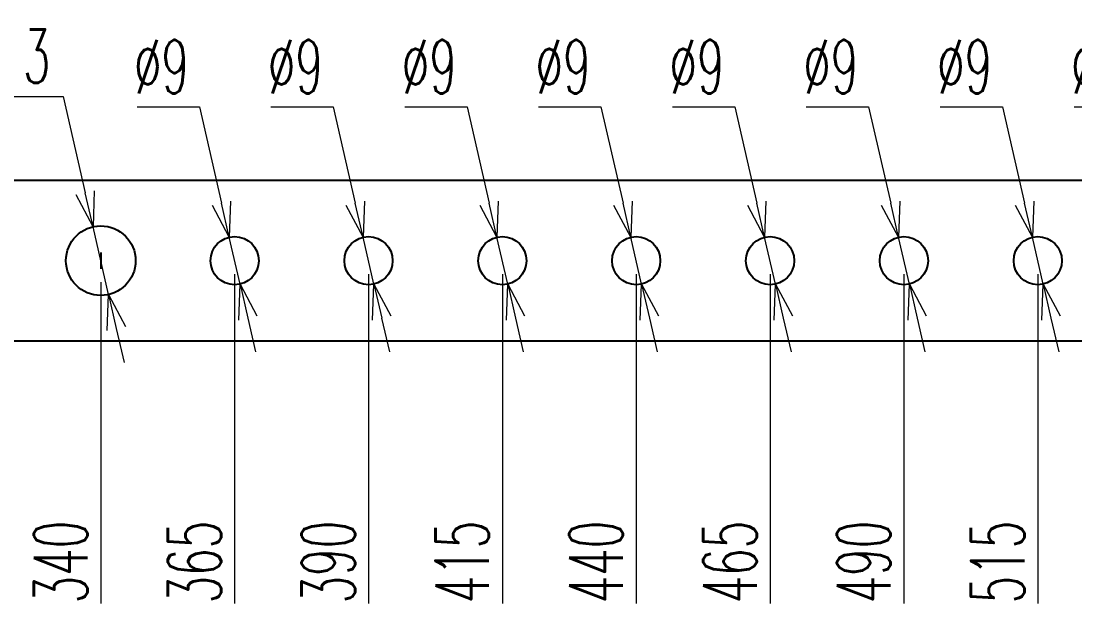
# Model space of a CAD drawing. Header units: millimetres. Extents: x 173893 to 258446, y -176540 to -123824.
# Drawn here: x 193071.8 to 193268.6, y -171179.3 to -171066.8 of the extents above; entities that cross this region are included whole.
import ezdxf

# ---------------------------------------------------------------- set-up
doc = ezdxf.new("R2010")
doc.units = ezdxf.units.MM
doc.header["$LTSCALE"] = 3
doc.linetypes.add('HIDDEN', pattern=[9.525, 6.35, -3.175])
doc.layers.add('@.DM. NÉT CHÍNH', color=7, linetype='Continuous')
doc.layers.add('@.HIDDEN', color=8, linetype='HIDDEN')
doc.styles.add('Ann_w01', font='romans.shx', dxfattribs={"width": 0.6, "bigfont": 'chineset.shx'})
doc.dimstyles.new('Dim 01_SC05', dxfattribs={"dimscale": 5, "dimtxt": 2, "dimasz": 1.3, "dimexe": 0.5, "dimexo": 0.5, "dimgap": 0.5, "dimtad": 1, "dimtoh": 1, "dimdec": 1, "dimzin": 12, "dimdsep": 46, "dimtxsty": 'Ann_w01', "dimblk": 'OPEN30', "dimcen": 1.5, "dimclrd": 6, "dimclre": 6, "dimclrt": 3, "dimadec": 1, "dimazin": 3, "dimtm": 1e-09, "dimtfac": 1, "dimtdec": 1, "dimtmove": 0, "dimatfit": 3, "dimldrblk": 'OPEN30', "dimfxl": 1, "dimtolj": 1, "dimlwd": 20, "dimlwe": 20, "dimarcsym": 0})

# ---------------------------------------------------------------- blocks, each defined once
blk = doc.blocks.new('*D963')
at = {"layer": '@.DM. NÉT CHÍNH', "color": 6, "linetype": 'Continuous', "lineweight": 20, "transparency": 16777216}
blk.add_line((193086.71, -171115.58), (193086.71, -171175.62), dxfattribs=at)
at = {"layer": 'Defpoints', "color": 0, "linetype": 'Continuous', "transparency": 16777216}
for p in [(192746.71, -171111.58), (193086.71, -171113.08), (193086.71, -171157.69)]:
    blk.add_point(p, dxfattribs=at)
at = {"layer": '@.DM. NÉT CHÍNH', "color": 3, "linetype": 'Continuous', "transparency": 16777216, "insert": (193079.21, -171167.9), "char_height": 10, "attachment_point": 5, "rotation": 90, "style": 'Ann_w01'}
blk.add_mtext('\\A1;340', dxfattribs=at)
blk = doc.blocks.new('_Open30')
at = {"color": 0, "linetype": 'ByBlock', "lineweight": -2}
for p, q in [((-1, 0.268), (0, 0)), ((0, 0), (-1, -0.268)), ((0, 0), (-1, 0))]:
    blk.add_line(p, q, dxfattribs=at)
blk = doc.blocks.new('*D964')
at = {"layer": '@.DM. NÉT CHÍNH', "color": 6, "linetype": 'Continuous', "lineweight": 20, "transparency": 16777216}
blk.add_line((193111.71, -171114.08), (193111.71, -171175.62), dxfattribs=at)
at = {"layer": 'Defpoints', "color": 0, "linetype": 'Continuous', "transparency": 16777216}
for p in [(192746.71, -171111.58), (193111.71, -171111.58), (193111.71, -171157.69)]:
    blk.add_point(p, dxfattribs=at)
at = {"layer": '@.DM. NÉT CHÍNH', "color": 3, "linetype": 'Continuous', "transparency": 16777216, "insert": (193104.21, -171167.9), "char_height": 10, "attachment_point": 5, "rotation": 90, "style": 'Ann_w01'}
blk.add_mtext('\\A1;365', dxfattribs=at)
blk = doc.blocks.new('*D965')
at = {"layer": '@.DM. NÉT CHÍNH', "color": 6, "linetype": 'Continuous', "lineweight": 20, "transparency": 16777216}
blk.add_line((193136.71, -171114.08), (193136.71, -171175.62), dxfattribs=at)
at = {"layer": 'Defpoints', "color": 0, "linetype": 'Continuous', "transparency": 16777216}
for p in [(192746.71, -171111.58), (193136.71, -171111.58), (193136.71, -171157.69)]:
    blk.add_point(p, dxfattribs=at)
at = {"layer": '@.DM. NÉT CHÍNH', "color": 3, "linetype": 'Continuous', "transparency": 16777216, "insert": (193129.21, -171167.9), "char_height": 10, "attachment_point": 5, "rotation": 90, "style": 'Ann_w01'}
blk.add_mtext('\\A1;390', dxfattribs=at)
blk = doc.blocks.new('*D966')
at = {"layer": '@.DM. NÉT CHÍNH', "color": 6, "linetype": 'Continuous', "lineweight": 20, "transparency": 16777216}
blk.add_line((193161.71, -171114.08), (193161.71, -171175.62), dxfattribs=at)
at = {"layer": 'Defpoints', "color": 0, "linetype": 'Continuous', "transparency": 16777216}
for p in [(192746.71, -171111.58), (193161.71, -171111.58), (193161.71, -171157.69)]:
    blk.add_point(p, dxfattribs=at)
at = {"layer": '@.DM. NÉT CHÍNH', "color": 3, "linetype": 'Continuous', "transparency": 16777216, "insert": (193154.21, -171167.9), "char_height": 10, "attachment_point": 5, "rotation": 90, "style": 'Ann_w01'}
blk.add_mtext('\\A1;415', dxfattribs=at)
blk = doc.blocks.new('*D967')
at = {"layer": '@.DM. NÉT CHÍNH', "color": 6, "linetype": 'Continuous', "lineweight": 20, "transparency": 16777216}
blk.add_line((193186.71, -171114.08), (193186.71, -171175.62), dxfattribs=at)
at = {"layer": 'Defpoints', "color": 0, "linetype": 'Continuous', "transparency": 16777216}
for p in [(192746.71, -171111.58), (193186.71, -171111.58), (193186.71, -171157.69)]:
    blk.add_point(p, dxfattribs=at)
at = {"layer": '@.DM. NÉT CHÍNH', "color": 3, "linetype": 'Continuous', "transparency": 16777216, "insert": (193179.21, -171167.9), "char_height": 10, "attachment_point": 5, "rotation": 90, "style": 'Ann_w01'}
blk.add_mtext('\\A1;440', dxfattribs=at)
blk = doc.blocks.new('*D968')
at = {"layer": '@.DM. NÉT CHÍNH', "color": 6, "linetype": 'Continuous', "lineweight": 20, "transparency": 16777216}
blk.add_line((193211.71, -171114.08), (193211.71, -171175.62), dxfattribs=at)
at = {"layer": 'Defpoints', "color": 0, "linetype": 'Continuous', "transparency": 16777216}
for p in [(192746.71, -171111.58), (193211.71, -171111.58), (193211.71, -171157.69)]:
    blk.add_point(p, dxfattribs=at)
at = {"layer": '@.DM. NÉT CHÍNH', "color": 3, "linetype": 'Continuous', "transparency": 16777216, "insert": (193204.21, -171167.9), "char_height": 10, "attachment_point": 5, "rotation": 90, "style": 'Ann_w01'}
blk.add_mtext('\\A1;465', dxfattribs=at)
blk = doc.blocks.new('*D969')
at = {"layer": '@.DM. NÉT CHÍNH', "color": 6, "linetype": 'Continuous', "lineweight": 20, "transparency": 16777216}
blk.add_line((193236.71, -171114.08), (193236.71, -171175.62), dxfattribs=at)
at = {"layer": 'Defpoints', "color": 0, "linetype": 'Continuous', "transparency": 16777216}
for p in [(192746.71, -171111.58), (193236.71, -171111.58), (193236.71, -171157.69)]:
    blk.add_point(p, dxfattribs=at)
at = {"layer": '@.DM. NÉT CHÍNH', "color": 3, "linetype": 'Continuous', "transparency": 16777216, "insert": (193229.21, -171167.9), "char_height": 10, "attachment_point": 5, "rotation": 90, "style": 'Ann_w01'}
blk.add_mtext('\\A1;490', dxfattribs=at)
blk = doc.blocks.new('*D970')
at = {"layer": '@.DM. NÉT CHÍNH', "color": 6, "linetype": 'Continuous', "lineweight": 20, "transparency": 16777216}
blk.add_line((193261.71, -171114.08), (193261.71, -171175.62), dxfattribs=at)
at = {"layer": 'Defpoints', "color": 0, "linetype": 'Continuous', "transparency": 16777216}
for p in [(192746.71, -171111.58), (193261.71, -171111.58), (193261.71, -171157.69)]:
    blk.add_point(p, dxfattribs=at)
at = {"layer": '@.DM. NÉT CHÍNH', "color": 3, "linetype": 'Continuous', "transparency": 16777216, "insert": (193254.21, -171167.9), "char_height": 10, "attachment_point": 5, "rotation": 90, "style": 'Ann_w01'}
blk.add_mtext('\\A1;515', dxfattribs=at)
blk = doc.blocks.new('*D971')
at = {"layer": '@.DM. NÉT CHÍNH', "color": 6, "linetype": 'Continuous', "lineweight": 20, "transparency": 16777216}
blk.add_line((193286.71, -171114.08), (193286.71, -171175.62), dxfattribs=at)
at = {"layer": 'Defpoints', "color": 0, "linetype": 'Continuous', "transparency": 16777216}
for p in [(192746.71, -171111.58), (193286.71, -171111.58), (193286.71, -171157.69)]:
    blk.add_point(p, dxfattribs=at)
at = {"layer": '@.DM. NÉT CHÍNH', "color": 3, "linetype": 'Continuous', "transparency": 16777216, "insert": (193279.21, -171167.9), "char_height": 10, "attachment_point": 5, "rotation": 90, "style": 'Ann_w01'}
blk.add_mtext('\\A1;540', dxfattribs=at)
blk = doc.blocks.new('*D972')
at = {"layer": '@.DM. NÉT CHÍNH', "color": 6, "linetype": 'Continuous', "lineweight": 20, "transparency": 16777216}
blk.add_line((193311.71, -171114.08), (193311.71, -171175.62), dxfattribs=at)
at = {"layer": 'Defpoints', "color": 0, "linetype": 'Continuous', "transparency": 16777216}
for p in [(192746.71, -171111.58), (193311.71, -171111.58), (193311.71, -171157.69)]:
    blk.add_point(p, dxfattribs=at)
at = {"layer": '@.DM. NÉT CHÍNH', "color": 3, "linetype": 'Continuous', "transparency": 16777216, "insert": (193304.21, -171167.9), "char_height": 10, "attachment_point": 5, "rotation": 90, "style": 'Ann_w01'}
blk.add_mtext('\\A1;565', dxfattribs=at)
blk = doc.blocks.new('*D973')
at = {"layer": '@.DM. NÉT CHÍNH', "color": 6, "linetype": 'Continuous', "lineweight": 20, "transparency": 16777216}
blk.add_line((193336.71, -171114.08), (193336.71, -171175.62), dxfattribs=at)
at = {"layer": 'Defpoints', "color": 0, "linetype": 'Continuous', "transparency": 16777216}
for p in [(192746.71, -171111.58), (193336.71, -171111.58), (193336.71, -171157.69)]:
    blk.add_point(p, dxfattribs=at)
at = {"layer": '@.DM. NÉT CHÍNH', "color": 3, "linetype": 'Continuous', "transparency": 16777216, "insert": (193329.21, -171167.9), "char_height": 10, "attachment_point": 5, "rotation": 90, "style": 'Ann_w01'}
blk.add_mtext('\\A1;590', dxfattribs=at)
blk = doc.blocks.new('*D974')
at = {"layer": '@.DM. NÉT CHÍNH', "color": 6, "linetype": 'Continuous', "lineweight": 20, "transparency": 16777216}
blk.add_line((193361.71, -171114.08), (193361.71, -171175.33), dxfattribs=at)
at = {"layer": 'Defpoints', "color": 0, "linetype": 'Continuous', "transparency": 16777216}
for p in [(192746.71, -171111.58), (193361.71, -171111.58), (193361.71, -171157.69)]:
    blk.add_point(p, dxfattribs=at)
at = {"layer": '@.DM. NÉT CHÍNH', "color": 3, "linetype": 'Continuous', "transparency": 16777216, "insert": (193354.21, -171167.76), "char_height": 10, "attachment_point": 5, "rotation": 90, "style": 'Ann_w01'}
blk.add_mtext('\\A1;615', dxfattribs=at)
blk = doc.blocks.new('*D975')
at = {"layer": '@.DM. NÉT CHÍNH', "color": 6, "linetype": 'Continuous', "lineweight": 20, "transparency": 16777216}
blk.add_line((193411.71, -171114.08), (193411.71, -171175.33), dxfattribs=at)
at = {"layer": 'Defpoints', "color": 0, "linetype": 'Continuous', "transparency": 16777216}
for p in [(192746.71, -171111.58), (193411.71, -171111.58), (193411.71, -171157.69)]:
    blk.add_point(p, dxfattribs=at)
at = {"layer": '@.DM. NÉT CHÍNH', "color": 3, "linetype": 'Continuous', "transparency": 16777216, "insert": (193404.21, -171167.76), "char_height": 10, "attachment_point": 5, "rotation": 90, "style": 'Ann_w01'}
blk.add_mtext('\\A1;665', dxfattribs=at)
blk = doc.blocks.new('*D976')
at = {"layer": '@.DM. NÉT CHÍNH', "color": 6, "linetype": 'Continuous', "lineweight": 20, "transparency": 16777216}
blk.add_line((193426.71, -171129.08), (193426.71, -171175.33), dxfattribs=at)
at = {"layer": 'Defpoints', "color": 0, "linetype": 'Continuous', "transparency": 16777216}
for p in [(192746.71, -171111.58), (193426.71, -171126.58), (193426.71, -171157.69)]:
    blk.add_point(p, dxfattribs=at)
at = {"layer": '@.DM. NÉT CHÍNH', "color": 3, "linetype": 'Continuous', "transparency": 16777216, "insert": (193419.21, -171167.76), "char_height": 10, "attachment_point": 5, "rotation": 90, "style": 'Ann_w01'}
blk.add_mtext('\\A1;680', dxfattribs=at)
blk = doc.blocks.new('*D1036')
at = {"layer": '@.DM. NÉT CHÍNH', "color": 6, "linetype": 'Continuous', "lineweight": 20, "transparency": 16777216}
for p, q in [((193268.48, -171082.83), (193280.12, -171082.83)), ((193280.12, -171082.83), (193284.25, -171100.86)), ((193287.72, -171115.97), (193285.7, -171107.2)), ((193289.17, -171122.3), (193290.62, -171128.64))]:
    blk.add_line(p, q, dxfattribs=at)
at = {"layer": 'Defpoints', "color": 0, "linetype": 'Continuous', "transparency": 16777216}
for p in [(193285.7, -171107.2), (193287.72, -171115.97)]:
    blk.add_point(p, dxfattribs=at)
at = {"layer": '@.DM. NÉT CHÍNH', "color": 6, "linetype": 'Continuous', "lineweight": 20, "transparency": 16777216, "xscale": 6.5, "yscale": 6.5, "zscale": 6.5}
for p, rotation in [((193285.7, -171107.2), 282.9102221409738), ((193287.72, -171115.97), 102.9102221409738)]:
    blk.add_blockref('_Open30', p, dxfattribs=dict(at, rotation=rotation))
at = {"layer": '@.DM. NÉT CHÍNH', "color": 3, "linetype": 'Continuous', "transparency": 16777216, "insert": (193273.05, -171075.33), "char_height": 10, "attachment_point": 5, "style": 'Ann_w01'}
blk.add_mtext('\\A1;∅9', dxfattribs=at)
blk = doc.blocks.new('*D1037')
at = {"layer": '@.DM. NÉT CHÍNH', "color": 6, "linetype": 'Continuous', "lineweight": 20, "transparency": 16777216}
for p, q in [((193243.48, -171082.83), (193255.12, -171082.83)), ((193255.12, -171082.83), (193259.25, -171100.86)), ((193262.72, -171115.97), (193260.7, -171107.2)), ((193264.17, -171122.3), (193265.62, -171128.64))]:
    blk.add_line(p, q, dxfattribs=at)
at = {"layer": 'Defpoints', "color": 0, "linetype": 'Continuous', "transparency": 16777216}
for p in [(193260.7, -171107.2), (193262.72, -171115.97)]:
    blk.add_point(p, dxfattribs=at)
at = {"layer": '@.DM. NÉT CHÍNH', "color": 6, "linetype": 'Continuous', "lineweight": 20, "transparency": 16777216, "xscale": 6.5, "yscale": 6.5, "zscale": 6.5}
for p, rotation in [((193260.7, -171107.2), 282.9102221410716), ((193262.72, -171115.97), 102.9102221410716)]:
    blk.add_blockref('_Open30', p, dxfattribs=dict(at, rotation=rotation))
at = {"layer": '@.DM. NÉT CHÍNH', "color": 3, "linetype": 'Continuous', "transparency": 16777216, "insert": (193248.05, -171075.33), "char_height": 10, "attachment_point": 5, "style": 'Ann_w01'}
blk.add_mtext('\\A1;∅9', dxfattribs=at)
blk = doc.blocks.new('*D1038')
at = {"layer": '@.DM. NÉT CHÍNH', "color": 6, "linetype": 'Continuous', "lineweight": 20, "transparency": 16777216}
for p, q in [((193218.48, -171082.83), (193230.12, -171082.83)), ((193230.12, -171082.83), (193234.25, -171100.86)), ((193237.72, -171115.97), (193235.7, -171107.2)), ((193239.17, -171122.3), (193240.62, -171128.64))]:
    blk.add_line(p, q, dxfattribs=at)
at = {"layer": 'Defpoints', "color": 0, "linetype": 'Continuous', "transparency": 16777216}
for p in [(193235.7, -171107.2), (193237.72, -171115.97)]:
    blk.add_point(p, dxfattribs=at)
at = {"layer": '@.DM. NÉT CHÍNH', "color": 6, "linetype": 'Continuous', "lineweight": 20, "transparency": 16777216, "xscale": 6.5, "yscale": 6.5, "zscale": 6.5}
for p, rotation in [((193235.7, -171107.2), 282.9102221402663), ((193237.72, -171115.97), 102.9102221402663)]:
    blk.add_blockref('_Open30', p, dxfattribs=dict(at, rotation=rotation))
at = {"layer": '@.DM. NÉT CHÍNH', "color": 3, "linetype": 'Continuous', "transparency": 16777216, "insert": (193223.05, -171075.33), "char_height": 10, "attachment_point": 5, "style": 'Ann_w01'}
blk.add_mtext('\\A1;∅9', dxfattribs=at)
blk = doc.blocks.new('*D1039')
at = {"layer": '@.DM. NÉT CHÍNH', "color": 6, "linetype": 'Continuous', "lineweight": 20, "transparency": 16777216}
for p, q in [((193193.48, -171082.83), (193205.12, -171082.83)), ((193205.12, -171082.83), (193209.25, -171100.86)), ((193212.72, -171115.97), (193210.7, -171107.2)), ((193214.17, -171122.3), (193215.62, -171128.64))]:
    blk.add_line(p, q, dxfattribs=at)
at = {"layer": 'Defpoints', "color": 0, "linetype": 'Continuous', "transparency": 16777216}
for p in [(193210.7, -171107.2), (193212.72, -171115.97)]:
    blk.add_point(p, dxfattribs=at)
at = {"layer": '@.DM. NÉT CHÍNH', "color": 6, "linetype": 'Continuous', "lineweight": 20, "transparency": 16777216, "xscale": 6.5, "yscale": 6.5, "zscale": 6.5}
for p, rotation in [((193210.7, -171107.2), 282.9102221405448), ((193212.72, -171115.97), 102.9102221405448)]:
    blk.add_blockref('_Open30', p, dxfattribs=dict(at, rotation=rotation))
at = {"layer": '@.DM. NÉT CHÍNH', "color": 3, "linetype": 'Continuous', "transparency": 16777216, "insert": (193198.05, -171075.33), "char_height": 10, "attachment_point": 5, "style": 'Ann_w01'}
blk.add_mtext('\\A1;∅9', dxfattribs=at)
blk = doc.blocks.new('*D1040')
at = {"layer": '@.DM. NÉT CHÍNH', "color": 6, "linetype": 'Continuous', "lineweight": 20, "transparency": 16777216}
for p, q in [((193168.48, -171082.83), (193180.12, -171082.83)), ((193180.12, -171082.83), (193184.25, -171100.86)), ((193187.72, -171115.97), (193185.7, -171107.2)), ((193189.17, -171122.3), (193190.62, -171128.64))]:
    blk.add_line(p, q, dxfattribs=at)
at = {"layer": 'Defpoints', "color": 0, "linetype": 'Continuous', "transparency": 16777216}
for p in [(193185.7, -171107.2), (193187.72, -171115.97)]:
    blk.add_point(p, dxfattribs=at)
at = {"layer": '@.DM. NÉT CHÍNH', "color": 6, "linetype": 'Continuous', "lineweight": 20, "transparency": 16777216, "xscale": 6.5, "yscale": 6.5, "zscale": 6.5}
for p, rotation in [((193185.7, -171107.2), 282.91022214021), ((193187.72, -171115.97), 102.91022214021)]:
    blk.add_blockref('_Open30', p, dxfattribs=dict(at, rotation=rotation))
at = {"layer": '@.DM. NÉT CHÍNH', "color": 3, "linetype": 'Continuous', "transparency": 16777216, "insert": (193173.05, -171075.33), "char_height": 10, "attachment_point": 5, "style": 'Ann_w01'}
blk.add_mtext('\\A1;∅9', dxfattribs=at)
blk = doc.blocks.new('*D1041')
at = {"layer": '@.DM. NÉT CHÍNH', "color": 6, "linetype": 'Continuous', "lineweight": 20, "transparency": 16777216}
for p, q in [((193143.48, -171082.83), (193155.12, -171082.83)), ((193155.12, -171082.83), (193159.25, -171100.86)), ((193162.72, -171115.97), (193160.7, -171107.2)), ((193164.17, -171122.3), (193165.62, -171128.64))]:
    blk.add_line(p, q, dxfattribs=at)
at = {"layer": 'Defpoints', "color": 0, "linetype": 'Continuous', "transparency": 16777216}
for p in [(193160.7, -171107.2), (193162.72, -171115.97)]:
    blk.add_point(p, dxfattribs=at)
at = {"layer": '@.DM. NÉT CHÍNH', "color": 6, "linetype": 'Continuous', "lineweight": 20, "transparency": 16777216, "xscale": 6.5, "yscale": 6.5, "zscale": 6.5}
for p, rotation in [((193160.7, -171107.2), 282.9102221415719), ((193162.72, -171115.97), 102.9102221415719)]:
    blk.add_blockref('_Open30', p, dxfattribs=dict(at, rotation=rotation))
at = {"layer": '@.DM. NÉT CHÍNH', "color": 3, "linetype": 'Continuous', "transparency": 16777216, "insert": (193148.05, -171075.33), "char_height": 10, "attachment_point": 5, "style": 'Ann_w01'}
blk.add_mtext('\\A1;∅9', dxfattribs=at)
blk = doc.blocks.new('*D1042')
at = {"layer": '@.DM. NÉT CHÍNH', "color": 6, "linetype": 'Continuous', "lineweight": 20, "transparency": 16777216}
for p, q in [((193118.48, -171082.83), (193130.12, -171082.83)), ((193130.12, -171082.83), (193134.25, -171100.86)), ((193137.72, -171115.97), (193135.7, -171107.2)), ((193139.17, -171122.3), (193140.62, -171128.64))]:
    blk.add_line(p, q, dxfattribs=at)
at = {"layer": 'Defpoints', "color": 0, "linetype": 'Continuous', "transparency": 16777216}
for p in [(193135.7, -171107.2), (193137.72, -171115.97)]:
    blk.add_point(p, dxfattribs=at)
at = {"layer": '@.DM. NÉT CHÍNH', "color": 6, "linetype": 'Continuous', "lineweight": 20, "transparency": 16777216, "xscale": 6.5, "yscale": 6.5, "zscale": 6.5}
for p, rotation in [((193135.7, -171107.2), 282.9102221415155), ((193137.72, -171115.97), 102.9102221415155)]:
    blk.add_blockref('_Open30', p, dxfattribs=dict(at, rotation=rotation))
at = {"layer": '@.DM. NÉT CHÍNH', "color": 3, "linetype": 'Continuous', "transparency": 16777216, "insert": (193123.05, -171075.33), "char_height": 10, "attachment_point": 5, "style": 'Ann_w01'}
blk.add_mtext('\\A1;∅9', dxfattribs=at)
blk = doc.blocks.new('*D1043')
at = {"layer": '@.DM. NÉT CHÍNH', "color": 6, "linetype": 'Continuous', "lineweight": 20, "transparency": 16777216}
for p, q in [((193093.48, -171082.83), (193105.12, -171082.83)), ((193105.12, -171082.83), (193109.25, -171100.86)), ((193112.72, -171115.97), (193110.7, -171107.2)), ((193114.17, -171122.3), (193115.62, -171128.64))]:
    blk.add_line(p, q, dxfattribs=at)
at = {"layer": 'Defpoints', "color": 0, "linetype": 'Continuous', "transparency": 16777216}
for p in [(193110.7, -171107.2), (193112.72, -171115.97)]:
    blk.add_point(p, dxfattribs=at)
at = {"layer": '@.DM. NÉT CHÍNH', "color": 6, "linetype": 'Continuous', "lineweight": 20, "transparency": 16777216, "xscale": 6.5, "yscale": 6.5, "zscale": 6.5}
for p, rotation in [((193110.7, -171107.2), 282.9102221410716), ((193112.72, -171115.97), 102.9102221410716)]:
    blk.add_blockref('_Open30', p, dxfattribs=dict(at, rotation=rotation))
at = {"layer": '@.DM. NÉT CHÍNH', "color": 3, "linetype": 'Continuous', "transparency": 16777216, "insert": (193098.05, -171075.33), "char_height": 10, "attachment_point": 5, "style": 'Ann_w01'}
blk.add_mtext('\\A1;∅9', dxfattribs=at)
blk = doc.blocks.new('*D1044')
at = {"layer": '@.DM. NÉT CHÍNH', "color": 6, "linetype": 'Continuous', "lineweight": 20, "transparency": 16777216}
for p, q in [((193062.03, -171080.88), (193079.67, -171080.88)), ((193079.67, -171080.88), (193083.81, -171098.91)), ((193088.16, -171117.92), (193085.26, -171105.25)), ((193089.61, -171124.25), (193091.07, -171130.59))]:
    blk.add_line(p, q, dxfattribs=at)
at = {"layer": 'Defpoints', "color": 0, "linetype": 'Continuous', "transparency": 16777216}
for p in [(193085.26, -171105.25), (193088.16, -171117.92)]:
    blk.add_point(p, dxfattribs=at)
at = {"layer": '@.DM. NÉT CHÍNH', "color": 6, "linetype": 'Continuous', "lineweight": 20, "transparency": 16777216, "xscale": 6.5, "yscale": 6.5, "zscale": 6.5}
for p, rotation in [((193085.26, -171105.25), 282.9102221406922), ((193088.16, -171117.92), 102.9102221406921)]:
    blk.add_blockref('_Open30', p, dxfattribs=dict(at, rotation=rotation))
at = {"layer": '@.DM. NÉT CHÍNH', "color": 3, "linetype": 'Continuous', "transparency": 16777216, "insert": (193069.6, -171073.38), "char_height": 10, "attachment_point": 5, "style": 'Ann_w01'}
blk.add_mtext('\\A1;∅13', dxfattribs=at)
blk = doc.blocks.new('*D4217')
at = {"layer": '@.DM. NÉT CHÍNH', "color": 6, "linetype": 'Continuous', "lineweight": 20, "transparency": 16777216}
blk.add_line((193386.71, -171114.08), (193386.71, -171175.33), dxfattribs=at)
at = {"layer": 'Defpoints', "color": 0, "linetype": 'Continuous', "transparency": 16777216}
for p in [(192746.71, -171111.58), (193386.71, -171111.58), (193386.71, -171157.69)]:
    blk.add_point(p, dxfattribs=at)
at = {"layer": '@.DM. NÉT CHÍNH', "color": 3, "linetype": 'Continuous', "transparency": 16777216, "insert": (193379.21, -171167.76), "char_height": 10, "attachment_point": 5, "rotation": 90, "style": 'Ann_w01'}
blk.add_mtext('\\A1;640', dxfattribs=at)

msp = doc.modelspace()

# ---------------------------------------------------------------- linework, layer by layer
msp.add_lwpolyline([(192746.71, -171126.58), (193426.71, -171126.58), (193426.71, -171096.58), (192746.71, -171096.58)], close=True)
for centre, radius in [((193086.71, -171111.58), 6.5), ((193111.71, -171111.58), 4.5), ((193136.71, -171111.58), 4.5), ((193161.71, -171111.58), 4.5), ((193186.71, -171111.58), 4.5), ((193211.71, -171111.58), 4.5), ((193236.71, -171111.58), 4.5), ((193261.71, -171111.58), 4.5)]:
    msp.add_circle(centre, radius)
at = {"layer": '@.HIDDEN', "linetype": 'HIDDEN'}
msp.add_line((193086.71, -171110.08), (193086.71, -171113.08), dxfattribs=at)

# ---------------------------------------------------------------- dimensions: what is measured, and where the dimension line sits
at = {"layer": '@.DM. NÉT CHÍNH', "linetype": 'Continuous'}
for p1, p2, picture, middle in [((193088.16, -171117.92), (193085.26, -171105.25), '*D1044', (193069.6, -171080.88)), ((193112.72, -171115.97), (193110.7, -171107.2), '*D1043', (193098.05, -171082.83)), ((193137.72, -171115.97), (193135.7, -171107.2), '*D1042', (193123.05, -171082.83)), ((193162.72, -171115.97), (193160.7, -171107.2), '*D1041', (193148.05, -171082.83)), ((193187.72, -171115.97), (193185.7, -171107.2), '*D1040', (193173.05, -171082.83)), ((193212.72, -171115.97), (193210.7, -171107.2), '*D1039', (193198.05, -171082.83)), ((193237.72, -171115.97), (193235.7, -171107.2), '*D1038', (193223.05, -171082.83)), ((193262.72, -171115.97), (193260.7, -171107.2), '*D1037', (193248.05, -171082.83)), ((193287.72, -171115.97), (193285.7, -171107.2), '*D1036', (193273.05, -171082.83))]:
    dim = msp.add_diameter_dim_2p(p1=p1, p2=p2, dimstyle='Dim 01_SC05', dxfattribs=at)
    dim.commit()
    dim.dimension.update_dxf_attribs({"geometry": picture, "text_midpoint": middle, "dimtype": 163})
for feature_location, offset, picture, middle in [((193086.71, -171113.08), (0, -44.61), '*D963', (193079.21, -171167.9)), ((193111.71, -171111.58), (0, -46.11), '*D964', (193104.21, -171167.9)), ((193136.71, -171111.58), (0, -46.11), '*D965', (193129.21, -171167.9)), ((193161.71, -171111.58), (0, -46.11), '*D966', (193154.21, -171167.9)), ((193186.71, -171111.58), (0, -46.11), '*D967', (193179.21, -171167.9)), ((193211.71, -171111.58), (0, -46.11), '*D968', (193204.21, -171167.9)), ((193236.71, -171111.58), (0, -46.11), '*D969', (193229.21, -171167.9)), ((193261.71, -171111.58), (0, -46.11), '*D970', (193254.21, -171167.9)), ((193286.71, -171111.58), (0, -46.11), '*D971', (193279.21, -171167.9)), ((193311.71, -171111.58), (0, -46.11), '*D972', (193304.21, -171167.9)), ((193336.71, -171111.58), (0, -46.11), '*D973', (193329.21, -171167.9)), ((193361.71, -171111.58), (0, -46.11), '*D974', (193354.21, -171167.76)), ((193411.71, -171111.58), (0, -46.11), '*D975', (193404.21, -171167.76)), ((193426.71, -171126.58), (0, -31.11), '*D976', (193419.21, -171167.76)), ((193386.71, -171111.58), (0, -46.11), '*D4217', (193379.21, -171167.76))]:
    dim = msp.add_ordinate_dim(feature_location=feature_location, offset=offset, dtype=1, origin=(192746.71, -171111.58), dimstyle='Dim 01_SC05', dxfattribs=at)
    dim.commit()
    dim.dimension.update_dxf_attribs({"geometry": picture, "text_midpoint": middle})

doc.saveas('drawing.dxf')
